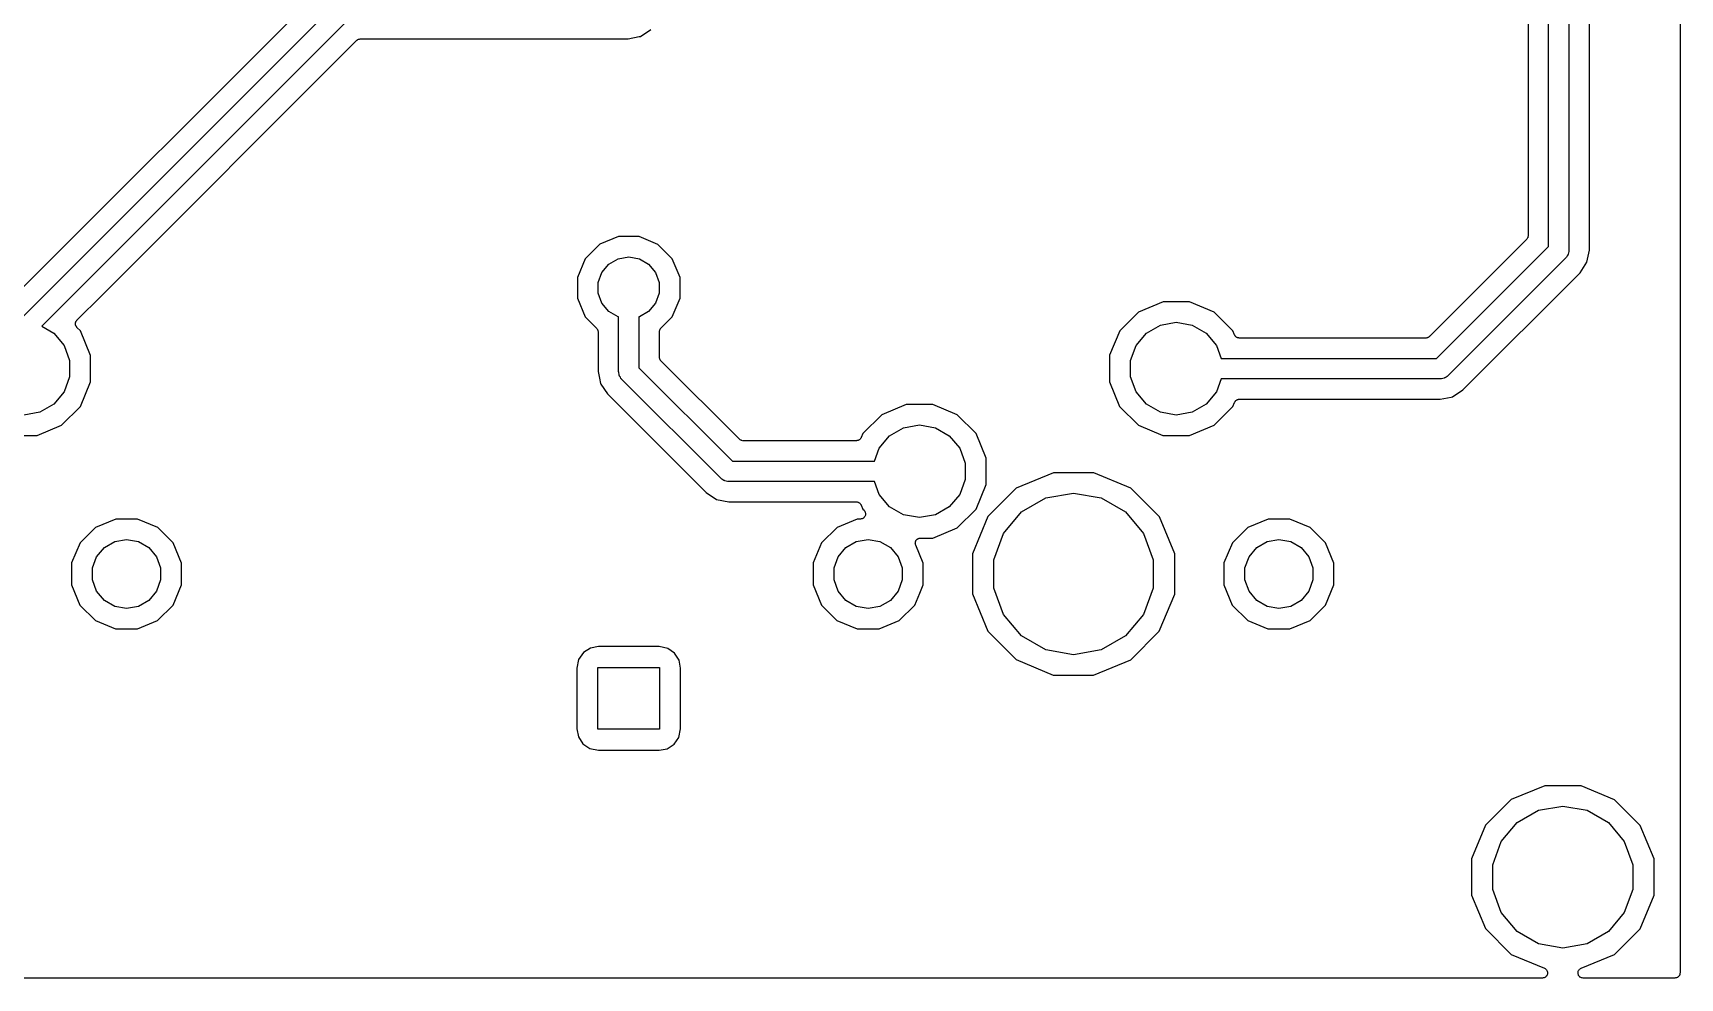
# Model space of a CAD drawing. Extents: x 30 to 169, y -146 to -30.
# Drawn here: x 128.26 to 169, y -146 to -122.61 of the extents above; entities that cross this region are included whole.
import ezdxf

# ---------------------------------------------------------------- set-up
doc = ezdxf.new("R2010")
doc.units = 0
doc.header["$MEASUREMENT"] = 0
doc.layers.add('BLACK', color=7, linetype='CONTINUOUS')

msp = doc.modelspace()

# ---------------------------------------------------------------- linework, layer by layer
at = {"layer": 'Black'}
for p, q in [((169, -32.7452), (169, -145.873)), ((166.25, -116), (166.25, -128)), ((166.758, -127.987), (166.758, -116.013)), ((165.75, -127.896), (165.75, -116.104)), ((165.242, -117.78), (165.242, -127.633)), ((135.455, -121.473), (127.639, -129.289)), ((127.863, -129.783), (135.823, -121.823)), ((136.104, -122.25), (128.483, -129.871)), ((143.289, -122.698), (143.545, -122.527)), ((129.965, -129.107), (136.277, -122.795)), ((136.277, -122.795), (136.281, -122.792)), ((136.281, -122.792), (136.285, -122.788)), ((136.285, -122.788), (136.299, -122.779)), ((136.299, -122.779), (136.313, -122.77)), ((136.313, -122.77), (136.318, -122.768)), ((136.318, -122.768), (136.323, -122.766)), ((136.323, -122.766), (136.339, -122.763)), ((136.339, -122.763), (136.356, -122.758)), ((136.356, -122.758), (136.361, -122.759)), ((136.361, -122.759), (136.367, -122.758)), ((136.367, -122.758), (142.987, -122.758)), ((142.987, -122.758), (143.258, -122.704)), ((143.258, -122.704), (143.289, -122.698)), ((143.258, -122.704), (143.258, -122.704)), ((142.282, -127.843), (141.924, -128.2)), ((142.748, -127.65), (142.282, -127.843)), ((143.254, -127.65), (142.748, -127.65)), ((143.72, -127.844), (143.254, -127.65)), ((144.077, -128.202), (143.72, -127.844)), ((165.205, -127.723), (162.803, -130.125)), ((162.976, -130.67), (165.75, -127.896)), ((165.208, -127.719), (165.205, -127.723)), ((165.212, -127.715), (165.208, -127.719)), ((165.221, -127.701), (165.212, -127.715)), ((165.23, -127.687), (165.221, -127.701)), ((165.232, -127.682), (165.23, -127.687)), ((165.234, -127.677), (165.232, -127.682)), ((165.237, -127.661), (165.234, -127.677)), ((165.242, -127.644), (165.237, -127.661)), ((165.242, -127.633), (165.241, -127.639)), ((165.241, -127.639), (165.242, -127.644)), ((141.924, -128.2), (141.73, -128.666)), ((142.508, -128.334), (142.738, -128.201)), ((142.738, -128.201), (143, -128.155)), ((143, -128.155), (143.262, -128.201)), ((143.262, -128.201), (143.492, -128.334)), ((144.27, -128.668), (144.077, -128.202)), ((166.177, -128.177), (163.257, -131.097)), ((166.183, -128.168), (166.177, -128.177)), ((166.192, -128.161), (166.183, -128.168)), ((166.208, -128.132), (166.192, -128.161)), ((166.227, -128.106), (166.208, -128.132)), ((166.229, -128.095), (166.227, -128.106)), ((166.235, -128.086), (166.229, -128.095)), ((166.241, -128.053), (166.235, -128.086)), ((166.249, -128.022), (166.241, -128.053)), ((166.25, -128), (166.248, -128.011)), ((166.248, -128.011), (166.249, -128.022)), ((166.527, -128.545), (166.698, -128.289)), ((166.698, -128.289), (166.758, -127.987)), ((141.73, -128.666), (141.73, -129.172)), ((142.247, -128.787), (142.338, -128.538)), ((142.338, -128.538), (142.508, -128.334)), ((143.492, -128.334), (143.662, -128.538)), ((143.662, -128.538), (143.753, -128.787)), ((144.27, -129.174), (144.27, -128.668)), ((163.625, -131.447), (166.527, -128.545)), ((129.353, -129.719), (129.965, -129.107)), ((129.965, -129.107), (129.965, -129.107)), ((142.247, -129.053), (142.247, -128.787)), ((142.338, -129.302), (142.247, -129.053)), ((143.753, -129.053), (143.662, -129.302)), ((143.753, -128.787), (143.753, -129.053)), ((141.73, -129.172), (141.923, -129.638)), ((142.508, -129.506), (142.338, -129.302)), ((142.738, -129.639), (142.508, -129.506)), ((143.492, -129.506), (143.262, -129.639)), ((143.662, -129.302), (143.492, -129.506)), ((144.076, -129.64), (144.27, -129.174)), ((155.606, -129.52), (155.141, -129.984)), ((156.213, -129.269), (155.606, -129.52)), ((156.87, -129.269), (156.213, -129.269)), ((157.476, -129.521), (156.87, -129.269)), ((157.94, -129.986), (157.476, -129.521)), ((128.483, -129.871), (128.778, -130.041)), ((129.316, -129.798), (129.319, -129.787)), ((129.317, -129.809), (129.316, -129.798)), ((129.316, -129.82), (129.317, -129.809)), ((129.319, -129.83), (129.316, -129.82)), ((129.319, -129.787), (129.32, -129.776)), ((129.32, -129.842), (129.319, -129.83)), ((129.32, -129.776), (129.325, -129.766)), ((129.325, -129.852), (129.32, -129.842)), ((129.325, -129.766), (129.328, -129.755)), ((129.328, -129.862), (129.325, -129.852)), ((129.328, -129.755), (129.334, -129.746)), ((129.334, -129.871), (129.328, -129.862)), ((129.334, -129.746), (129.339, -129.736)), ((129.339, -129.882), (129.334, -129.871)), ((129.339, -129.736), (129.347, -129.728)), ((129.347, -129.889), (129.339, -129.882)), ((129.347, -129.728), (129.353, -129.719)), ((129.353, -129.898), (129.347, -129.889)), ((129.44, -129.986), (129.353, -129.898)), ((141.923, -129.638), (142.205, -129.921)), ((142.205, -129.921), (142.208, -129.926)), ((142.208, -129.926), (142.212, -129.929)), ((142.212, -129.929), (142.221, -129.944)), ((142.221, -129.944), (142.23, -129.957)), ((142.75, -129.641), (142.738, -129.639)), ((142.75, -131), (142.75, -129.641)), ((143.262, -129.639), (143.25, -129.641)), ((143.25, -129.641), (143.25, -130.896)), ((143.77, -129.957), (143.779, -129.943)), ((143.779, -129.943), (143.788, -129.929)), ((143.788, -129.929), (143.792, -129.925)), ((143.792, -129.925), (143.795, -129.921)), ((143.795, -129.921), (144.076, -129.64)), ((155.802, -130.041), (156.148, -129.842)), ((156.148, -129.842), (156.54, -129.773)), ((156.54, -129.773), (156.932, -129.842)), ((156.932, -129.842), (157.278, -130.041)), ((128.778, -130.041), (129.034, -130.346)), ((129.034, -130.346), (129.17, -130.721)), ((129.691, -130.593), (129.44, -129.986)), ((142.23, -129.957), (142.232, -129.963)), ((142.232, -129.963), (142.234, -129.967)), ((142.234, -129.967), (142.237, -129.984)), ((142.237, -129.984), (142.242, -130)), ((142.242, -130), (142.241, -130.005)), ((142.241, -130.005), (142.242, -130.011)), ((142.242, -130.011), (142.242, -130.987)), ((143.758, -129.999), (143.763, -129.983)), ((143.759, -130.005), (143.758, -129.999)), ((143.758, -130.01), (143.759, -130.005)), ((143.758, -130.633), (143.758, -130.01)), ((143.763, -129.983), (143.766, -129.967)), ((143.766, -129.967), (143.768, -129.962)), ((143.768, -129.962), (143.77, -129.957)), ((155.141, -129.984), (154.889, -130.59)), ((155.41, -130.721), (155.546, -130.346)), ((155.546, -130.346), (155.802, -130.041)), ((157.278, -130.041), (157.534, -130.346)), ((157.534, -130.346), (157.651, -130.67)), ((157.981, -130.083), (157.94, -129.986)), ((157.985, -130.091), (157.981, -130.083)), ((157.988, -130.099), (157.985, -130.091)), ((157.997, -130.109), (157.988, -130.099)), ((158.004, -130.121), (157.997, -130.109)), ((158.011, -130.126), (158.004, -130.121)), ((158.016, -130.132), (158.011, -130.126)), ((158.028, -130.139), (158.016, -130.132)), ((158.039, -130.148), (158.028, -130.139)), ((158.047, -130.15), (158.039, -130.148)), ((158.055, -130.154), (158.047, -130.15)), ((158.068, -130.157), (158.055, -130.154)), ((158.081, -130.161), (158.068, -130.157)), ((158.09, -130.161), (158.081, -130.161)), ((158.098, -130.162), (158.09, -130.161)), ((162.713, -130.162), (158.098, -130.162)), ((162.719, -130.161), (162.713, -130.162)), ((162.724, -130.162), (162.719, -130.161)), ((162.741, -130.157), (162.724, -130.162)), ((162.757, -130.154), (162.741, -130.157)), ((162.762, -130.152), (162.757, -130.154)), ((162.767, -130.15), (162.762, -130.152)), ((162.781, -130.141), (162.767, -130.15)), ((162.795, -130.132), (162.781, -130.141)), ((162.799, -130.128), (162.795, -130.132)), ((162.803, -130.125), (162.799, -130.128)), ((129.17, -130.721), (129.17, -131.119)), ((129.691, -131.25), (129.691, -130.593)), ((143.759, -130.639), (143.758, -130.633)), ((143.758, -130.644), (143.759, -130.639)), ((143.763, -130.661), (143.758, -130.644)), ((143.766, -130.677), (143.763, -130.661)), ((143.768, -130.682), (143.766, -130.677)), ((143.77, -130.687), (143.768, -130.682)), ((143.779, -130.701), (143.77, -130.687)), ((143.788, -130.715), (143.779, -130.701)), ((143.792, -130.719), (143.788, -130.715)), ((143.795, -130.723), (143.792, -130.719)), ((145.737, -132.665), (143.795, -130.723)), ((154.889, -130.59), (154.889, -131.247)), ((155.41, -131.119), (155.41, -130.721)), ((157.651, -130.67), (162.976, -130.67)), ((129.17, -131.119), (129.034, -131.494)), ((142.242, -130.987), (142.276, -131.158)), ((142.276, -131.158), (142.302, -131.289)), ((142.752, -131.011), (142.75, -131)), ((142.751, -131.022), (142.752, -131.011)), ((142.759, -131.053), (142.751, -131.022)), ((142.765, -131.086), (142.759, -131.053)), ((142.771, -131.095), (142.765, -131.086)), ((142.773, -131.106), (142.771, -131.095)), ((142.792, -131.132), (142.773, -131.106)), ((142.808, -131.161), (142.792, -131.132)), ((142.817, -131.168), (142.808, -131.161)), ((142.823, -131.177), (142.817, -131.168)), ((143.25, -130.896), (145.564, -133.21)), ((155.546, -131.494), (155.41, -131.119)), ((163.091, -131.168), (163.08, -131.17)), ((163.102, -131.169), (163.091, -131.168)), ((163.133, -131.161), (163.102, -131.169)), ((163.166, -131.155), (163.133, -131.161)), ((163.175, -131.149), (163.166, -131.155)), ((163.186, -131.147), (163.175, -131.149)), ((163.212, -131.128), (163.186, -131.147)), ((163.241, -131.112), (163.212, -131.128)), ((163.248, -131.103), (163.241, -131.112)), ((163.257, -131.097), (163.248, -131.103)), ((129.034, -131.494), (128.778, -131.799)), ((129.439, -131.856), (129.691, -131.25)), ((142.302, -131.289), (142.312, -131.304)), ((142.312, -131.304), (142.312, -131.304)), ((142.312, -131.304), (142.473, -131.545)), ((142.473, -131.545), (144.915, -133.987)), ((145.283, -133.637), (142.823, -131.177)), ((154.889, -131.247), (155.14, -131.854)), ((155.802, -131.799), (155.546, -131.494)), ((157.534, -131.494), (157.278, -131.799)), ((157.651, -131.17), (157.534, -131.494)), ((163.08, -131.17), (157.651, -131.17)), ((163.369, -131.618), (163.625, -131.447)), ((128.778, -131.799), (128.432, -131.998)), ((128.974, -132.32), (129.439, -131.856)), ((149.863, -131.809), (149.256, -132.06)), ((150.52, -131.809), (149.863, -131.809)), ((151.126, -132.061), (150.52, -131.809)), ((155.14, -131.854), (155.604, -132.319)), ((156.148, -131.998), (155.802, -131.799)), ((157.278, -131.799), (156.932, -131.998)), ((157.474, -132.32), (157.939, -131.856)), ((157.939, -131.856), (157.98, -131.756)), ((157.98, -131.756), (157.985, -131.749)), ((157.985, -131.749), (157.988, -131.742)), ((157.988, -131.742), (157.997, -131.731)), ((157.997, -131.731), (158.004, -131.719)), ((158.004, -131.719), (158.011, -131.714)), ((158.011, -131.714), (158.016, -131.708)), ((158.016, -131.708), (158.028, -131.701)), ((158.028, -131.701), (158.039, -131.692)), ((158.039, -131.692), (158.047, -131.69)), ((158.047, -131.69), (158.054, -131.686)), ((158.054, -131.686), (158.068, -131.683)), ((158.068, -131.683), (158.081, -131.679)), ((158.081, -131.679), (158.09, -131.679)), ((158.09, -131.679), (158.098, -131.678)), ((158.098, -131.678), (163.067, -131.678)), ((163.067, -131.678), (163.338, -131.624)), ((163.338, -131.624), (163.369, -131.618)), ((163.338, -131.624), (163.338, -131.624)), ((128.432, -131.998), (128.04, -132.067)), ((128.367, -132.571), (128.974, -132.32)), ((149.256, -132.06), (148.791, -132.524)), ((149.452, -132.581), (149.798, -132.382)), ((149.798, -132.382), (150.19, -132.313)), ((150.19, -132.313), (150.582, -132.382)), ((150.582, -132.382), (150.928, -132.581)), ((151.59, -132.526), (151.126, -132.061)), ((155.604, -132.319), (156.21, -132.571)), ((156.54, -132.067), (156.148, -131.998)), ((156.932, -131.998), (156.54, -132.067)), ((156.867, -132.571), (157.474, -132.32)), ((127.71, -132.571), (128.367, -132.571)), ((145.741, -132.668), (145.737, -132.665)), ((145.745, -132.672), (145.741, -132.668)), ((145.759, -132.681), (145.745, -132.672)), ((145.773, -132.69), (145.759, -132.681)), ((145.778, -132.692), (145.773, -132.69)), ((145.783, -132.694), (145.778, -132.692)), ((145.799, -132.697), (145.783, -132.694)), ((145.816, -132.702), (145.799, -132.697)), ((145.821, -132.701), (145.816, -132.702)), ((145.827, -132.702), (145.821, -132.701)), ((148.632, -132.702), (145.827, -132.702)), ((148.64, -132.701), (148.632, -132.702)), ((148.649, -132.701), (148.64, -132.701)), ((148.662, -132.697), (148.649, -132.701)), ((148.676, -132.694), (148.662, -132.697)), ((148.683, -132.69), (148.676, -132.694)), ((148.691, -132.688), (148.683, -132.69)), ((148.702, -132.679), (148.691, -132.688)), ((148.714, -132.672), (148.702, -132.679)), ((148.719, -132.666), (148.714, -132.672)), ((148.726, -132.661), (148.719, -132.666)), ((148.733, -132.649), (148.726, -132.661)), ((148.742, -132.638), (148.733, -132.649)), ((148.745, -132.631), (148.742, -132.638)), ((148.75, -132.624), (148.745, -132.631)), ((148.791, -132.524), (148.75, -132.624)), ((149.196, -132.886), (149.452, -132.581)), ((150.928, -132.581), (151.184, -132.886)), ((151.841, -133.133), (151.59, -132.526)), ((156.21, -132.571), (156.867, -132.571)), ((149.079, -133.21), (149.196, -132.886)), ((151.184, -132.886), (151.32, -133.261)), ((151.841, -133.79), (151.841, -133.133)), ((145.564, -133.21), (149.079, -133.21)), ((151.32, -133.261), (151.32, -133.659)), ((153.505, -133.498), (152.585, -133.878)), ((154.5, -133.499), (153.505, -133.498)), ((155.419, -133.88), (154.5, -133.499)), ((144.915, -133.987), (145.171, -134.158)), ((145.292, -133.643), (145.283, -133.637)), ((145.299, -133.652), (145.292, -133.643)), ((145.328, -133.668), (145.299, -133.652)), ((145.354, -133.687), (145.328, -133.668)), ((145.365, -133.689), (145.354, -133.687)), ((145.374, -133.695), (145.365, -133.689)), ((145.407, -133.701), (145.374, -133.695)), ((145.438, -133.709), (145.407, -133.701)), ((145.449, -133.708), (145.438, -133.709)), ((145.46, -133.71), (145.449, -133.708)), ((149.079, -133.71), (145.46, -133.71)), ((149.196, -134.034), (149.079, -133.71)), ((151.32, -133.659), (151.184, -134.034)), ((151.589, -134.396), (151.841, -133.79)), ((152.585, -133.878), (151.88, -134.581)), ((153.315, -134.119), (154, -133.998)), ((154, -133.998), (154.685, -134.119)), ((156.122, -134.585), (155.419, -133.88)), ((145.171, -134.158), (145.473, -134.218)), ((145.473, -134.218), (148.632, -134.218)), ((148.632, -134.218), (148.64, -134.219)), ((148.64, -134.219), (148.649, -134.219)), ((148.649, -134.219), (148.662, -134.223)), ((148.662, -134.223), (148.675, -134.226)), ((148.675, -134.226), (148.683, -134.23)), ((148.683, -134.23), (148.691, -134.232)), ((148.691, -134.232), (148.702, -134.241)), ((148.702, -134.241), (148.714, -134.248)), ((148.714, -134.248), (148.719, -134.254)), ((148.719, -134.254), (148.726, -134.259)), ((148.726, -134.259), (148.733, -134.271)), ((148.733, -134.271), (148.742, -134.281)), ((148.742, -134.281), (148.745, -134.289)), ((148.745, -134.289), (148.749, -134.297)), ((148.749, -134.297), (148.79, -134.394)), ((148.79, -134.394), (148.82, -134.424)), ((148.82, -134.424), (148.829, -134.438)), ((149.452, -134.339), (149.196, -134.034)), ((149.798, -134.538), (149.452, -134.339)), ((150.928, -134.339), (150.582, -134.538)), ((151.184, -134.034), (150.928, -134.339)), ((151.124, -134.86), (151.589, -134.396)), ((152.713, -134.467), (153.315, -134.119)), ((154.685, -134.119), (155.287, -134.467)), ((130.311, -134.641), (129.811, -134.847)), ((130.851, -134.641), (130.311, -134.641)), ((131.351, -134.849), (130.851, -134.641)), ((148.651, -134.641), (148.151, -134.847)), ((148.73, -134.641), (148.651, -134.641)), ((148.746, -134.638), (148.73, -134.641)), ((148.763, -134.637), (148.746, -134.638)), ((148.768, -134.634), (148.763, -134.637)), ((148.773, -134.633), (148.768, -134.634)), ((148.788, -134.625), (148.773, -134.633)), ((148.803, -134.618), (148.788, -134.625)), ((148.807, -134.614), (148.803, -134.618)), ((148.811, -134.611), (148.807, -134.614)), ((148.822, -134.599), (148.811, -134.611)), ((148.834, -134.587), (148.822, -134.599)), ((148.829, -134.438), (148.84, -134.451)), ((148.836, -134.582), (148.834, -134.587)), ((148.84, -134.578), (148.836, -134.582)), ((148.84, -134.451), (148.842, -134.456)), ((148.845, -134.562), (148.84, -134.578)), ((148.842, -134.456), (148.845, -134.46)), ((148.845, -134.46), (148.849, -134.476)), ((148.852, -134.547), (148.845, -134.562)), ((148.849, -134.476), (148.855, -134.492)), ((148.853, -134.541), (148.852, -134.547)), ((148.855, -134.536), (148.853, -134.541)), ((148.855, -134.492), (148.855, -134.498)), ((148.855, -134.498), (148.856, -134.503)), ((148.856, -134.503), (148.855, -134.519)), ((148.855, -134.519), (148.855, -134.536)), ((150.19, -134.607), (149.798, -134.538)), ((150.582, -134.538), (150.19, -134.607)), ((151.88, -134.581), (151.499, -135.5)), ((152.267, -134.999), (152.713, -134.467)), ((155.287, -134.467), (155.733, -134.999)), ((156.502, -135.505), (156.122, -134.585)), ((158.811, -134.641), (158.311, -134.847)), ((159.351, -134.641), (158.811, -134.641)), ((159.851, -134.849), (159.351, -134.641)), ((129.429, -135.229), (129.221, -135.729)), ((129.811, -134.847), (129.429, -135.229)), ((130.031, -135.346), (130.288, -135.197)), ((130.288, -135.197), (130.58, -135.146)), ((130.58, -135.146), (130.872, -135.197)), ((130.872, -135.197), (131.129, -135.346)), ((131.733, -135.231), (131.351, -134.849)), ((131.939, -135.731), (131.733, -135.231)), ((147.769, -135.229), (147.561, -135.729)), ((148.151, -134.847), (147.769, -135.229)), ((148.371, -135.346), (148.628, -135.197)), ((148.628, -135.197), (148.92, -135.146)), ((148.92, -135.146), (149.212, -135.197)), ((149.212, -135.197), (149.469, -135.346)), ((150.086, -135.243), (150.088, -135.23)), ((150.088, -135.216), (150.091, -135.208)), ((150.088, -135.23), (150.088, -135.216)), ((150.091, -135.208), (150.092, -135.2)), ((150.092, -135.2), (150.098, -135.187)), ((150.098, -135.187), (150.103, -135.174)), ((150.103, -135.174), (150.108, -135.168)), ((150.108, -135.168), (150.112, -135.161)), ((150.112, -135.161), (150.122, -135.151)), ((150.122, -135.151), (150.131, -135.141)), ((150.131, -135.141), (150.139, -135.136)), ((150.139, -135.136), (150.145, -135.131)), ((150.145, -135.131), (150.158, -135.126)), ((150.158, -135.126), (150.17, -135.119)), ((150.17, -135.119), (150.178, -135.117)), ((150.178, -135.117), (150.186, -135.114)), ((150.186, -135.114), (150.199, -135.113)), ((150.199, -135.113), (150.213, -135.111)), ((150.213, -135.111), (150.517, -135.111)), ((150.517, -135.111), (151.124, -134.86)), ((152.029, -135.652), (152.267, -134.999)), ((155.733, -134.999), (155.971, -135.652)), ((157.929, -135.229), (157.721, -135.729)), ((158.311, -134.847), (157.929, -135.229)), ((158.531, -135.346), (158.788, -135.197)), ((158.788, -135.197), (159.08, -135.146)), ((159.08, -135.146), (159.372, -135.197)), ((159.372, -135.197), (159.629, -135.346)), ((160.233, -135.231), (159.851, -134.849)), ((160.439, -135.731), (160.233, -135.231)), ((129.739, -135.852), (129.84, -135.573)), ((129.84, -135.573), (130.031, -135.346)), ((131.129, -135.346), (131.32, -135.573)), ((131.32, -135.573), (131.421, -135.852)), ((148.079, -135.852), (148.18, -135.573)), ((148.18, -135.573), (148.371, -135.346)), ((149.469, -135.346), (149.66, -135.573)), ((149.66, -135.573), (149.761, -135.852)), ((150.088, -135.252), (150.086, -135.243)), ((150.088, -135.26), (150.088, -135.252)), ((150.093, -135.273), (150.088, -135.26)), ((150.096, -135.287), (150.093, -135.273)), ((150.279, -135.731), (150.096, -135.287)), ((151.499, -135.5), (151.498, -136.495)), ((156.502, -136.294), (156.502, -135.505)), ((158.239, -135.852), (158.34, -135.573)), ((158.34, -135.573), (158.531, -135.346)), ((159.629, -135.346), (159.82, -135.573)), ((159.82, -135.573), (159.921, -135.852)), ((129.221, -135.729), (129.221, -136.269)), ((129.739, -136.148), (129.739, -135.852)), ((131.421, -135.852), (131.421, -136.148)), ((131.939, -136.271), (131.939, -135.731)), ((147.561, -135.729), (147.561, -136.269)), ((148.079, -136.148), (148.079, -135.852)), ((149.761, -135.852), (149.761, -136.148)), ((150.279, -136.271), (150.279, -135.731)), ((152.029, -136.348), (152.029, -135.652)), ((155.971, -135.652), (155.971, -136.348)), ((157.721, -135.729), (157.721, -136.269)), ((158.239, -136.148), (158.239, -135.852)), ((159.921, -135.852), (159.921, -136.148)), ((160.439, -136.271), (160.439, -135.731)), ((129.221, -136.269), (129.427, -136.769)), ((129.84, -136.427), (129.739, -136.148)), ((130.031, -136.654), (129.84, -136.427)), ((131.32, -136.427), (131.129, -136.654)), ((131.421, -136.148), (131.32, -136.427)), ((131.731, -136.771), (131.939, -136.271)), ((147.561, -136.269), (147.767, -136.769)), ((148.18, -136.427), (148.079, -136.148)), ((148.371, -136.654), (148.18, -136.427)), ((149.66, -136.427), (149.469, -136.654)), ((149.761, -136.148), (149.66, -136.427)), ((150.195, -136.472), (150.279, -136.271)), ((152.267, -137.001), (152.029, -136.348)), ((155.971, -136.348), (155.733, -137.001)), ((156.501, -136.5), (156.502, -136.294)), ((156.502, -136.294), (156.502, -136.294)), ((157.721, -136.269), (157.927, -136.769)), ((158.34, -136.427), (158.239, -136.148)), ((158.531, -136.654), (158.34, -136.427)), ((159.82, -136.427), (159.629, -136.654)), ((159.921, -136.148), (159.82, -136.427)), ((160.231, -136.771), (160.439, -136.271)), ((129.427, -136.769), (129.809, -137.151)), ((130.288, -136.803), (130.031, -136.654)), ((130.58, -136.854), (130.288, -136.803)), ((130.872, -136.803), (130.58, -136.854)), ((131.129, -136.654), (130.872, -136.803)), ((131.349, -137.153), (131.731, -136.771)), ((147.767, -136.769), (148.149, -137.151)), ((148.628, -136.803), (148.371, -136.654)), ((148.92, -136.854), (148.628, -136.803)), ((149.212, -136.803), (148.92, -136.854)), ((149.469, -136.654), (149.212, -136.803)), ((149.689, -137.153), (150.071, -136.771)), ((150.071, -136.771), (150.195, -136.472)), ((151.498, -136.495), (151.878, -137.415)), ((156.12, -137.419), (156.501, -136.5)), ((157.927, -136.769), (158.309, -137.151)), ((158.788, -136.803), (158.531, -136.654)), ((159.08, -136.854), (158.788, -136.803)), ((159.372, -136.803), (159.08, -136.854)), ((159.629, -136.654), (159.372, -136.803)), ((159.849, -137.153), (160.231, -136.771)), ((129.809, -137.151), (130.309, -137.359)), ((130.849, -137.359), (131.349, -137.153)), ((148.149, -137.151), (148.649, -137.359)), ((149.189, -137.359), (149.689, -137.153)), ((152.713, -137.533), (152.267, -137.001)), ((155.733, -137.001), (155.287, -137.533)), ((158.309, -137.151), (158.809, -137.359)), ((159.349, -137.359), (159.849, -137.153)), ((130.309, -137.359), (130.849, -137.359)), ((148.649, -137.359), (149.189, -137.359)), ((151.878, -137.415), (152.581, -138.12)), ((153.315, -137.881), (152.713, -137.533)), ((155.287, -137.533), (154.685, -137.881)), ((155.415, -138.122), (156.12, -137.419)), ((158.809, -137.359), (159.349, -137.359)), ((141.877, -137.947), (141.761, -138.117)), ((142.051, -137.835), (141.877, -137.947)), ((142.25, -137.798), (142.051, -137.835)), ((143.749, -137.798), (142.25, -137.798)), ((143.963, -137.841), (143.749, -137.798)), ((144.133, -137.957), (143.963, -137.841)), ((144.245, -138.131), (144.133, -137.957)), ((154, -138.002), (153.315, -137.881)), ((154.685, -137.881), (154, -138.002)), ((141.761, -138.117), (141.718, -138.331)), ((141.718, -138.331), (141.718, -139.83)), ((142.238, -139.842), (142.238, -138.318)), ((142.238, -138.318), (143.762, -138.318)), ((143.762, -138.318), (143.762, -139.842)), ((144.282, -138.33), (144.245, -138.131)), ((144.282, -139.829), (144.282, -138.33)), ((152.581, -138.12), (153.5, -138.501)), ((154.495, -138.502), (155.415, -138.122)), ((153.5, -138.501), (154.495, -138.502)), ((141.718, -139.83), (141.755, -140.029)), ((141.755, -140.029), (141.867, -140.203)), ((143.762, -139.842), (142.238, -139.842)), ((144.123, -140.213), (144.239, -140.043)), ((144.239, -140.043), (144.282, -139.829)), ((141.867, -140.203), (142.037, -140.319)), ((142.037, -140.319), (142.251, -140.362)), ((142.251, -140.362), (143.75, -140.362)), ((143.75, -140.362), (143.949, -140.325)), ((143.949, -140.325), (144.123, -140.213)), ((165.653, -141.242), (164.823, -141.585)), ((166.551, -141.242), (165.653, -141.242)), ((167.381, -141.587), (166.551, -141.242)), ((164.823, -141.585), (164.187, -142.219)), ((165.499, -141.849), (166.1, -141.743)), ((166.1, -141.743), (166.701, -141.849)), ((168.015, -142.223), (167.381, -141.587)), ((164.579, -142.622), (164.971, -142.154)), ((164.971, -142.154), (165.499, -141.849)), ((166.701, -141.849), (167.229, -142.154)), ((167.229, -142.154), (167.621, -142.622)), ((164.187, -142.219), (163.842, -143.049)), ((168.358, -143.053), (168.015, -142.223)), ((164.37, -143.195), (164.579, -142.622)), ((167.621, -142.622), (167.83, -143.195)), ((163.842, -143.049), (163.842, -143.947)), ((164.37, -143.805), (164.37, -143.195)), ((167.83, -143.195), (167.83, -143.805)), ((168.358, -143.951), (168.358, -143.053)), ((163.842, -143.947), (164.185, -144.777)), ((164.579, -144.378), (164.37, -143.805)), ((167.83, -143.805), (167.621, -144.378)), ((168.013, -144.781), (168.358, -143.951)), ((164.971, -144.846), (164.579, -144.378)), ((167.621, -144.378), (167.229, -144.846)), ((164.185, -144.777), (164.819, -145.413)), ((165.499, -145.151), (164.971, -144.846)), ((167.229, -144.846), (166.701, -145.151)), ((167.377, -145.415), (168.013, -144.781)), ((164.819, -145.413), (165.644, -145.756)), ((166.1, -145.257), (165.499, -145.151)), ((166.701, -145.151), (166.1, -145.257)), ((166.554, -145.756), (167.377, -145.415)), ((165.644, -145.756), (165.661, -145.766)), ((165.661, -145.766), (165.677, -145.776)), ((165.677, -145.776), (165.679, -145.778)), ((165.679, -145.778), (165.681, -145.779)), ((165.681, -145.779), (165.693, -145.795)), ((165.693, -145.795), (165.706, -145.809)), ((165.706, -145.809), (165.707, -145.812)), ((165.707, -145.812), (165.708, -145.814)), ((165.708, -145.814), (165.714, -145.833)), ((165.714, -145.833), (165.721, -145.851)), ((166.477, -145.851), (166.484, -145.833)), ((166.484, -145.833), (166.49, -145.814)), ((166.49, -145.814), (166.491, -145.812)), ((166.491, -145.812), (166.492, -145.809)), ((166.492, -145.809), (166.505, -145.795)), ((166.505, -145.795), (166.517, -145.779)), ((166.517, -145.779), (166.519, -145.778)), ((166.519, -145.778), (166.521, -145.776)), ((166.521, -145.776), (166.538, -145.766)), ((166.538, -145.766), (166.554, -145.756)), ((165.596, -146), (113.002, -146)), ((165.615, -145.997), (165.596, -146)), ((165.634, -145.994), (165.615, -145.997)), ((165.636, -145.993), (165.634, -145.994)), ((165.639, -145.992), (165.636, -145.993)), ((165.656, -145.983), (165.639, -145.992)), ((165.673, -145.974), (165.656, -145.983)), ((165.675, -145.972), (165.673, -145.974)), ((165.677, -145.97), (165.675, -145.972)), ((165.69, -145.956), (165.677, -145.97)), ((165.703, -145.941), (165.69, -145.956)), ((165.704, -145.939), (165.703, -145.941)), ((165.706, -145.936), (165.704, -145.939)), ((165.712, -145.918), (165.706, -145.936)), ((165.72, -145.901), (165.712, -145.918)), ((165.721, -145.895), (165.72, -145.898)), ((165.72, -145.898), (165.72, -145.901)), ((165.721, -145.851), (165.721, -145.854)), ((165.721, -145.854), (165.722, -145.857)), ((165.722, -145.857), (165.721, -145.876)), ((165.721, -145.876), (165.721, -145.895)), ((166.476, -145.856), (166.477, -145.854)), ((166.477, -145.876), (166.476, -145.856)), ((166.477, -145.854), (166.477, -145.851)), ((166.477, -145.895), (166.477, -145.876)), ((166.478, -145.898), (166.477, -145.895)), ((166.478, -145.9), (166.478, -145.898)), ((166.486, -145.918), (166.478, -145.9)), ((166.492, -145.936), (166.486, -145.918)), ((166.494, -145.939), (166.492, -145.936)), ((166.495, -145.941), (166.494, -145.939)), ((166.508, -145.955), (166.495, -145.941)), ((166.521, -145.97), (166.508, -145.955)), ((166.523, -145.972), (166.521, -145.97)), ((166.525, -145.974), (166.523, -145.972)), ((166.542, -145.983), (166.525, -145.974)), ((166.559, -145.992), (166.542, -145.983)), ((166.562, -145.993), (166.559, -145.992)), ((166.564, -145.994), (166.562, -145.993)), ((166.583, -145.997), (166.564, -145.994)), ((166.602, -146), (166.583, -145.997)), ((168.873, -146), (166.602, -146)), ((168.884, -145.998), (168.873, -146)), ((168.895, -145.998), (168.884, -145.998)), ((168.905, -145.994), (168.895, -145.998)), ((168.916, -145.992), (168.905, -145.994)), ((168.926, -145.987), (168.916, -145.992)), ((168.936, -145.983), (168.926, -145.987)), ((168.945, -145.976), (168.936, -145.983)), ((168.955, -145.97), (168.945, -145.976)), ((168.962, -145.962), (168.955, -145.97)), ((168.97, -145.955), (168.962, -145.962)), ((168.976, -145.945), (168.97, -145.955)), ((168.983, -145.936), (168.976, -145.945)), ((168.987, -145.926), (168.983, -145.936)), ((168.992, -145.916), (168.987, -145.926)), ((168.994, -145.905), (168.992, -145.916)), ((168.998, -145.895), (168.994, -145.905)), ((169, -145.873), (168.998, -145.884)), ((168.998, -145.884), (168.998, -145.895))]:
    msp.add_line(p, q, dxfattribs=at)

doc.saveas('drawing.dxf')
